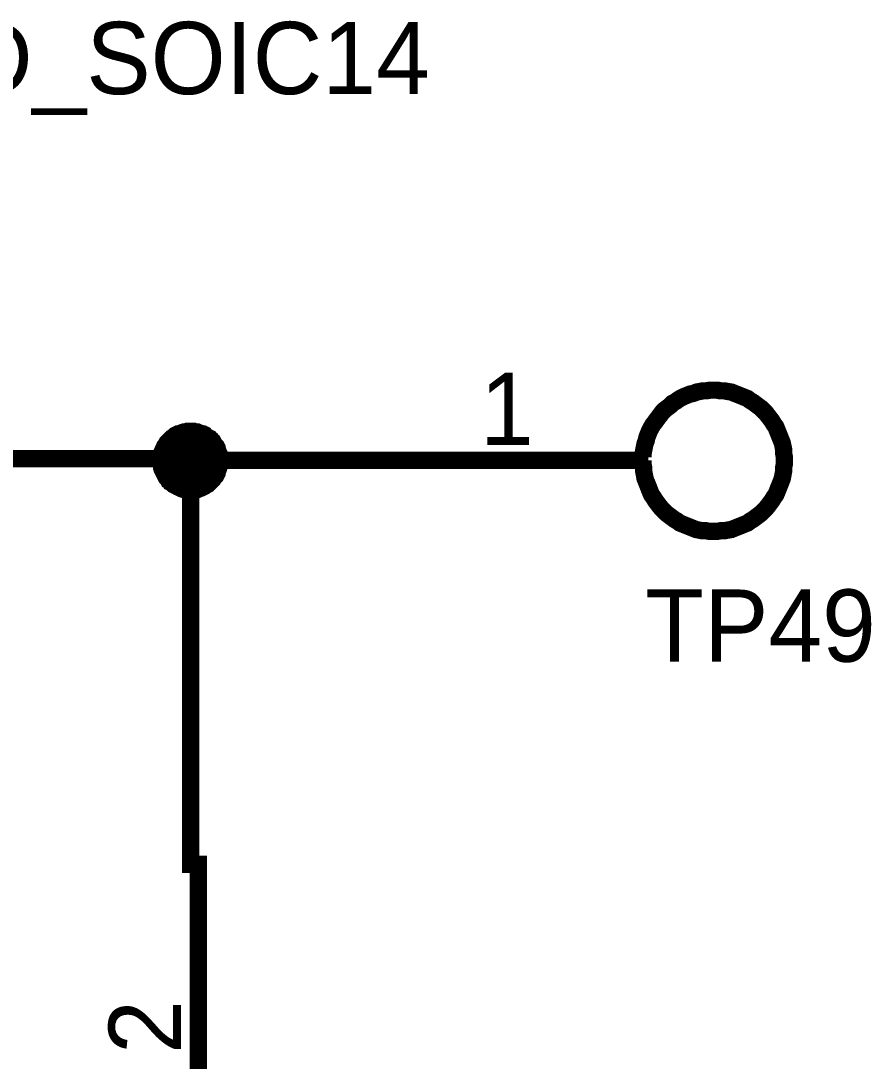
# Model space of a CAD drawing. Header units: millimetres. Extents: x 0 to 800, y 0 to 567.
# Drawn here: x 198.99 to 213.77, y 508.95 to 527.02 of the extents above; entities that cross this region are included whole.
import ezdxf

# ---------------------------------------------------------------- set-up
doc = ezdxf.new("R2010")
doc.units = ezdxf.units.MM
doc.layers.add('Sheet', color=255, linetype='Continuous')

msp = doc.modelspace()

# ---------------------------------------------------------------- linework, layer by layer
at = {"layer": 'Sheet'}
for points, const_width in [([(211.023, 520.603), (210.967, 520.603), (210.9, 520.592), (210.844, 520.592), (210.788, 520.581), (210.732, 520.57), (210.676, 520.547), (210.62, 520.536), (210.564, 520.514), (210.508, 520.491), (210.463, 520.469), (210.407, 520.435), (210.362, 520.402), (210.317, 520.379), (210.273, 520.335), (210.228, 520.301), (210.183, 520.267), (210.138, 520.223), (210.105, 520.178), (210.071, 520.133), (210.037, 520.088), (210.004, 520.043), (209.97, 519.999), (209.937, 519.943), (209.914, 519.898), (209.892, 519.842), (209.869, 519.786), (209.858, 519.73), (209.836, 519.674), (209.825, 519.618), (209.813, 519.562), (209.802, 519.495), (209.802, 519.439)], 0.3), ([(212.255, 519.383), (212.255, 519.45), (212.244, 519.506), (212.244, 519.573), (212.233, 519.629), (212.221, 519.685), (212.199, 519.741), (212.177, 519.797), (212.154, 519.853), (212.132, 519.909), (212.109, 519.965), (212.076, 520.01), (212.042, 520.066), (212.009, 520.111), (211.975, 520.155), (211.941, 520.2), (211.897, 520.245), (211.852, 520.29), (211.807, 520.323), (211.762, 520.357), (211.717, 520.391), (211.661, 520.424), (211.617, 520.458), (211.561, 520.48), (211.505, 520.503), (211.449, 520.525), (211.393, 520.547), (211.337, 520.57), (211.269, 520.581), (211.213, 520.592), (211.146, 520.592), (211.09, 520.603), (211.023, 520.603)], 0.3), ([(201.425, 519.383), (201.425, 519.405), (201.425, 519.439), (201.436, 519.461), (201.436, 519.483), (201.436, 519.506), (201.447, 519.528), (201.459, 519.562), (201.47, 519.584), (201.481, 519.607), (201.492, 519.629), (201.503, 519.64), (201.515, 519.663), (201.526, 519.685), (201.548, 519.707), (201.559, 519.719), (201.582, 519.741), (201.593, 519.752), (201.615, 519.775), (201.638, 519.786), (201.649, 519.797), (201.671, 519.819), (201.694, 519.831), (201.716, 519.842), (201.739, 519.842), (201.761, 519.853), (201.783, 519.864), (201.817, 519.875), (201.839, 519.875), (201.862, 519.875), (201.884, 519.887), (201.918, 519.887), (201.94, 519.887)], 0.3), ([(201.425, 519.383), (201.425, 519.405), (201.425, 519.439), (201.436, 519.461), (201.436, 519.483), (201.436, 519.506), (201.447, 519.528), (201.459, 519.562), (201.47, 519.584), (201.481, 519.607), (201.492, 519.629), (201.503, 519.64), (201.515, 519.663), (201.526, 519.685), (201.548, 519.707), (201.559, 519.719), (201.582, 519.741), (201.593, 519.752), (201.615, 519.775), (201.638, 519.786), (201.649, 519.797), (201.671, 519.819), (201.694, 519.831), (201.716, 519.842), (201.739, 519.842), (201.761, 519.853), (201.783, 519.864), (201.817, 519.875), (201.839, 519.875), (201.862, 519.875), (201.884, 519.887), (201.918, 519.887), (201.94, 519.887)], 0.3), ([(201.425, 519.383), (201.425, 519.405), (201.425, 519.439), (201.436, 519.461), (201.436, 519.483), (201.436, 519.506), (201.447, 519.528), (201.459, 519.562), (201.47, 519.584), (201.481, 519.607), (201.492, 519.629), (201.503, 519.64), (201.515, 519.663), (201.526, 519.685), (201.548, 519.707), (201.559, 519.719), (201.582, 519.741), (201.593, 519.752), (201.615, 519.775), (201.638, 519.786), (201.649, 519.797), (201.671, 519.819), (201.694, 519.831), (201.716, 519.842), (201.739, 519.842), (201.761, 519.853), (201.783, 519.864), (201.817, 519.875), (201.839, 519.875), (201.862, 519.875), (201.884, 519.887), (201.918, 519.887), (201.94, 519.887)], 0.3), ([(201.425, 519.383), (201.425, 519.405), (201.425, 519.439), (201.436, 519.461), (201.436, 519.483), (201.436, 519.506), (201.447, 519.528), (201.459, 519.562), (201.47, 519.584), (201.481, 519.607), (201.492, 519.629), (201.503, 519.64), (201.515, 519.663), (201.526, 519.685), (201.548, 519.707), (201.559, 519.719), (201.582, 519.741), (201.593, 519.752), (201.615, 519.775), (201.638, 519.786), (201.649, 519.797), (201.671, 519.819), (201.694, 519.831), (201.716, 519.842), (201.739, 519.842), (201.761, 519.853), (201.783, 519.864), (201.817, 519.875), (201.839, 519.875), (201.862, 519.875), (201.884, 519.887), (201.918, 519.887), (201.94, 519.887)], 0.3), ([(201.425, 519.383), (201.425, 519.405), (201.425, 519.439), (201.436, 519.461), (201.436, 519.483), (201.436, 519.506), (201.447, 519.528), (201.459, 519.562), (201.47, 519.584), (201.481, 519.607), (201.492, 519.629), (201.503, 519.64), (201.515, 519.663), (201.526, 519.685), (201.548, 519.707), (201.559, 519.719), (201.582, 519.741), (201.593, 519.752), (201.615, 519.775), (201.638, 519.786), (201.649, 519.797), (201.671, 519.819), (201.694, 519.831), (201.716, 519.842), (201.739, 519.842), (201.761, 519.853), (201.783, 519.864), (201.817, 519.875), (201.839, 519.875), (201.862, 519.875), (201.884, 519.887), (201.918, 519.887), (201.94, 519.887)], 0.0991), ([(201.425, 519.383), (201.425, 519.405), (201.425, 519.439), (201.436, 519.461), (201.436, 519.483), (201.436, 519.506), (201.447, 519.528), (201.459, 519.562), (201.47, 519.584), (201.481, 519.607), (201.492, 519.629), (201.503, 519.64), (201.515, 519.663), (201.526, 519.685), (201.548, 519.707), (201.559, 519.719), (201.582, 519.741), (201.593, 519.752), (201.615, 519.775), (201.638, 519.786), (201.649, 519.797), (201.671, 519.819), (201.694, 519.831), (201.716, 519.842), (201.739, 519.842), (201.761, 519.853), (201.783, 519.864), (201.817, 519.875), (201.839, 519.875), (201.862, 519.875), (201.884, 519.887), (201.918, 519.887), (201.94, 519.887)], 0.0991), ([(201.425, 519.383), (201.425, 519.405), (201.425, 519.439), (201.436, 519.461), (201.436, 519.483), (201.436, 519.506), (201.447, 519.528), (201.459, 519.562), (201.47, 519.584), (201.481, 519.607), (201.492, 519.629), (201.503, 519.64), (201.515, 519.663), (201.526, 519.685), (201.548, 519.707), (201.559, 519.719), (201.582, 519.741), (201.593, 519.752), (201.615, 519.775), (201.638, 519.786), (201.649, 519.797), (201.671, 519.819), (201.694, 519.831), (201.716, 519.842), (201.739, 519.842), (201.761, 519.853), (201.783, 519.864), (201.817, 519.875), (201.839, 519.875), (201.862, 519.875), (201.884, 519.887), (201.918, 519.887), (201.94, 519.887)], 0.0991), ([(201.425, 519.383), (201.425, 519.405), (201.425, 519.439), (201.436, 519.461), (201.436, 519.483), (201.436, 519.506), (201.447, 519.528), (201.459, 519.562), (201.47, 519.584), (201.481, 519.607), (201.492, 519.629), (201.503, 519.64), (201.515, 519.663), (201.526, 519.685), (201.548, 519.707), (201.559, 519.719), (201.582, 519.741), (201.593, 519.752), (201.615, 519.775), (201.638, 519.786), (201.649, 519.797), (201.671, 519.819), (201.694, 519.831), (201.716, 519.842), (201.739, 519.842), (201.761, 519.853), (201.783, 519.864), (201.817, 519.875), (201.839, 519.875), (201.862, 519.875), (201.884, 519.887), (201.918, 519.887), (201.94, 519.887)], 0.0991), ([(201.94, 519.887), (201.94, 519.887)], 0.3), ([(201.94, 519.887), (201.963, 519.887), (201.996, 519.887), (202.019, 519.875), (202.041, 519.875), (202.063, 519.875), (202.086, 519.864), (202.119, 519.853), (202.142, 519.842), (202.164, 519.842), (202.187, 519.831), (202.198, 519.819), (202.22, 519.797), (202.243, 519.786), (202.265, 519.775), (202.276, 519.752), (202.299, 519.741), (202.31, 519.719), (202.332, 519.707), (202.343, 519.685), (202.355, 519.663), (202.377, 519.64), (202.388, 519.629), (202.399, 519.607), (202.399, 519.584), (202.411, 519.562), (202.422, 519.528), (202.433, 519.506), (202.433, 519.483), (202.433, 519.461), (202.444, 519.439), (202.444, 519.405), (202.444, 519.383)], 0.3), ([(201.94, 519.887), (201.94, 519.887)], 0.3), ([(201.94, 519.887), (201.963, 519.887), (201.996, 519.887), (202.019, 519.875), (202.041, 519.875), (202.063, 519.875), (202.086, 519.864), (202.119, 519.853), (202.142, 519.842), (202.164, 519.842), (202.187, 519.831), (202.198, 519.819), (202.22, 519.797), (202.243, 519.786), (202.265, 519.775), (202.276, 519.752), (202.299, 519.741), (202.31, 519.719), (202.332, 519.707), (202.343, 519.685), (202.355, 519.663), (202.377, 519.64), (202.388, 519.629), (202.399, 519.607), (202.399, 519.584), (202.411, 519.562), (202.422, 519.528), (202.433, 519.506), (202.433, 519.483), (202.433, 519.461), (202.444, 519.439), (202.444, 519.405), (202.444, 519.383)], 0.3), ([(201.94, 519.887), (201.94, 519.887)], 0.3), ([(201.94, 519.887), (201.963, 519.887), (201.996, 519.887), (202.019, 519.875), (202.041, 519.875), (202.063, 519.875), (202.086, 519.864), (202.119, 519.853), (202.142, 519.842), (202.164, 519.842), (202.187, 519.831), (202.198, 519.819), (202.22, 519.797), (202.243, 519.786), (202.265, 519.775), (202.276, 519.752), (202.299, 519.741), (202.31, 519.719), (202.332, 519.707), (202.343, 519.685), (202.355, 519.663), (202.377, 519.64), (202.388, 519.629), (202.399, 519.607), (202.399, 519.584), (202.411, 519.562), (202.422, 519.528), (202.433, 519.506), (202.433, 519.483), (202.433, 519.461), (202.444, 519.439), (202.444, 519.405), (202.444, 519.383)], 0.3), ([(201.94, 519.887), (201.94, 519.887)], 0.3), ([(201.94, 519.887), (201.963, 519.887), (201.996, 519.887), (202.019, 519.875), (202.041, 519.875), (202.063, 519.875), (202.086, 519.864), (202.119, 519.853), (202.142, 519.842), (202.164, 519.842), (202.187, 519.831), (202.198, 519.819), (202.22, 519.797), (202.243, 519.786), (202.265, 519.775), (202.276, 519.752), (202.299, 519.741), (202.31, 519.719), (202.332, 519.707), (202.343, 519.685), (202.355, 519.663), (202.377, 519.64), (202.388, 519.629), (202.399, 519.607), (202.399, 519.584), (202.411, 519.562), (202.422, 519.528), (202.433, 519.506), (202.433, 519.483), (202.433, 519.461), (202.444, 519.439), (202.444, 519.405), (202.444, 519.383)], 0.3), ([(201.94, 519.887), (201.94, 519.887)], 0.0991), ([(201.94, 519.887), (201.963, 519.887), (201.996, 519.887), (202.019, 519.875), (202.041, 519.875), (202.063, 519.875), (202.086, 519.864), (202.119, 519.853), (202.142, 519.842), (202.164, 519.842), (202.187, 519.831), (202.198, 519.819), (202.22, 519.797), (202.243, 519.786), (202.265, 519.775), (202.276, 519.752), (202.299, 519.741), (202.31, 519.719), (202.332, 519.707), (202.343, 519.685), (202.355, 519.663), (202.377, 519.64), (202.388, 519.629), (202.399, 519.607), (202.399, 519.584), (202.411, 519.562), (202.422, 519.528), (202.433, 519.506), (202.433, 519.483), (202.433, 519.461), (202.444, 519.439), (202.444, 519.405), (202.444, 519.383)], 0.0991), ([(201.94, 519.887), (201.94, 519.887)], 0.0991), ([(201.94, 519.887), (201.963, 519.887), (201.996, 519.887), (202.019, 519.875), (202.041, 519.875), (202.063, 519.875), (202.086, 519.864), (202.119, 519.853), (202.142, 519.842), (202.164, 519.842), (202.187, 519.831), (202.198, 519.819), (202.22, 519.797), (202.243, 519.786), (202.265, 519.775), (202.276, 519.752), (202.299, 519.741), (202.31, 519.719), (202.332, 519.707), (202.343, 519.685), (202.355, 519.663), (202.377, 519.64), (202.388, 519.629), (202.399, 519.607), (202.399, 519.584), (202.411, 519.562), (202.422, 519.528), (202.433, 519.506), (202.433, 519.483), (202.433, 519.461), (202.444, 519.439), (202.444, 519.405), (202.444, 519.383)], 0.0991), ([(201.94, 519.887), (201.94, 519.887)], 0.0991), ([(201.94, 519.887), (201.963, 519.887), (201.996, 519.887), (202.019, 519.875), (202.041, 519.875), (202.063, 519.875), (202.086, 519.864), (202.119, 519.853), (202.142, 519.842), (202.164, 519.842), (202.187, 519.831), (202.198, 519.819), (202.22, 519.797), (202.243, 519.786), (202.265, 519.775), (202.276, 519.752), (202.299, 519.741), (202.31, 519.719), (202.332, 519.707), (202.343, 519.685), (202.355, 519.663), (202.377, 519.64), (202.388, 519.629), (202.399, 519.607), (202.399, 519.584), (202.411, 519.562), (202.422, 519.528), (202.433, 519.506), (202.433, 519.483), (202.433, 519.461), (202.444, 519.439), (202.444, 519.405), (202.444, 519.383)], 0.0991), ([(201.94, 519.887), (201.94, 519.887)], 0.0991), ([(201.94, 519.887), (201.963, 519.887), (201.996, 519.887), (202.019, 519.875), (202.041, 519.875), (202.063, 519.875), (202.086, 519.864), (202.119, 519.853), (202.142, 519.842), (202.164, 519.842), (202.187, 519.831), (202.198, 519.819), (202.22, 519.797), (202.243, 519.786), (202.265, 519.775), (202.276, 519.752), (202.299, 519.741), (202.31, 519.719), (202.332, 519.707), (202.343, 519.685), (202.355, 519.663), (202.377, 519.64), (202.388, 519.629), (202.399, 519.607), (202.399, 519.584), (202.411, 519.562), (202.422, 519.528), (202.433, 519.506), (202.433, 519.483), (202.433, 519.461), (202.444, 519.439), (202.444, 519.405), (202.444, 519.383)], 0.0991), ([(206.386, 519.383), (201.94, 519.383), (201.94, 519.416), (189.173, 519.416), (189.173, 519.226), (189.173, 519.17)], 0.3), ([(201.94, 518.867), (201.918, 518.867), (201.884, 518.867), (201.862, 518.879), (201.839, 518.879), (201.817, 518.879), (201.783, 518.89), (201.761, 518.901), (201.739, 518.912), (201.716, 518.923), (201.694, 518.935), (201.671, 518.946), (201.649, 518.957), (201.638, 518.968), (201.615, 518.991), (201.593, 519.002), (201.582, 519.024), (201.559, 519.035), (201.548, 519.058), (201.526, 519.08), (201.515, 519.091), (201.503, 519.114), (201.492, 519.136), (201.481, 519.159), (201.47, 519.181), (201.459, 519.203), (201.447, 519.226), (201.436, 519.259), (201.436, 519.282), (201.436, 519.304), (201.425, 519.327), (201.425, 519.36), (201.425, 519.383)], 0.3), ([(201.425, 519.383), (201.425, 519.383)], 0.3), ([(201.94, 518.867), (201.918, 518.867), (201.884, 518.867), (201.862, 518.879), (201.839, 518.879), (201.817, 518.879), (201.783, 518.89), (201.761, 518.901), (201.739, 518.912), (201.716, 518.923), (201.694, 518.935), (201.671, 518.946), (201.649, 518.957), (201.638, 518.968), (201.615, 518.991), (201.593, 519.002), (201.582, 519.024), (201.559, 519.035), (201.548, 519.058), (201.526, 519.08), (201.515, 519.091), (201.503, 519.114), (201.492, 519.136), (201.481, 519.159), (201.47, 519.181), (201.459, 519.203), (201.447, 519.226), (201.436, 519.259), (201.436, 519.282), (201.436, 519.304), (201.425, 519.327), (201.425, 519.36), (201.425, 519.383)], 0.3), ([(201.425, 519.383), (201.425, 519.383)], 0.3), ([(201.94, 518.867), (201.918, 518.867), (201.884, 518.867), (201.862, 518.879), (201.839, 518.879), (201.817, 518.879), (201.783, 518.89), (201.761, 518.901), (201.739, 518.912), (201.716, 518.923), (201.694, 518.935), (201.671, 518.946), (201.649, 518.957), (201.638, 518.968), (201.615, 518.991), (201.593, 519.002), (201.582, 519.024), (201.559, 519.035), (201.548, 519.058), (201.526, 519.08), (201.515, 519.091), (201.503, 519.114), (201.492, 519.136), (201.481, 519.159), (201.47, 519.181), (201.459, 519.203), (201.447, 519.226), (201.436, 519.259), (201.436, 519.282), (201.436, 519.304), (201.425, 519.327), (201.425, 519.36), (201.425, 519.383)], 0.3), ([(201.425, 519.383), (201.425, 519.383)], 0.3), ([(201.94, 518.867), (201.918, 518.867), (201.884, 518.867), (201.862, 518.879), (201.839, 518.879), (201.817, 518.879), (201.783, 518.89), (201.761, 518.901), (201.739, 518.912), (201.716, 518.923), (201.694, 518.935), (201.671, 518.946), (201.649, 518.957), (201.638, 518.968), (201.615, 518.991), (201.593, 519.002), (201.582, 519.024), (201.559, 519.035), (201.548, 519.058), (201.526, 519.08), (201.515, 519.091), (201.503, 519.114), (201.492, 519.136), (201.481, 519.159), (201.47, 519.181), (201.459, 519.203), (201.447, 519.226), (201.436, 519.259), (201.436, 519.282), (201.436, 519.304), (201.425, 519.327), (201.425, 519.36), (201.425, 519.383)], 0.3), ([(201.425, 519.383), (201.425, 519.383)], 0.3), ([(201.94, 518.867), (201.918, 518.867), (201.884, 518.867), (201.862, 518.879), (201.839, 518.879), (201.817, 518.879), (201.783, 518.89), (201.761, 518.901), (201.739, 518.912), (201.716, 518.923), (201.694, 518.935), (201.671, 518.946), (201.649, 518.957), (201.638, 518.968), (201.615, 518.991), (201.593, 519.002), (201.582, 519.024), (201.559, 519.035), (201.548, 519.058), (201.526, 519.08), (201.515, 519.091), (201.503, 519.114), (201.492, 519.136), (201.481, 519.159), (201.47, 519.181), (201.459, 519.203), (201.447, 519.226), (201.436, 519.259), (201.436, 519.282), (201.436, 519.304), (201.425, 519.327), (201.425, 519.36), (201.425, 519.383)], 0.0991), ([(201.425, 519.383), (201.425, 519.383)], 0.0991), ([(201.94, 518.867), (201.918, 518.867), (201.884, 518.867), (201.862, 518.879), (201.839, 518.879), (201.817, 518.879), (201.783, 518.89), (201.761, 518.901), (201.739, 518.912), (201.716, 518.923), (201.694, 518.935), (201.671, 518.946), (201.649, 518.957), (201.638, 518.968), (201.615, 518.991), (201.593, 519.002), (201.582, 519.024), (201.559, 519.035), (201.548, 519.058), (201.526, 519.08), (201.515, 519.091), (201.503, 519.114), (201.492, 519.136), (201.481, 519.159), (201.47, 519.181), (201.459, 519.203), (201.447, 519.226), (201.436, 519.259), (201.436, 519.282), (201.436, 519.304), (201.425, 519.327), (201.425, 519.36), (201.425, 519.383)], 0.0991), ([(201.425, 519.383), (201.425, 519.383)], 0.0991), ([(201.94, 518.867), (201.918, 518.867), (201.884, 518.867), (201.862, 518.879), (201.839, 518.879), (201.817, 518.879), (201.783, 518.89), (201.761, 518.901), (201.739, 518.912), (201.716, 518.923), (201.694, 518.935), (201.671, 518.946), (201.649, 518.957), (201.638, 518.968), (201.615, 518.991), (201.593, 519.002), (201.582, 519.024), (201.559, 519.035), (201.548, 519.058), (201.526, 519.08), (201.515, 519.091), (201.503, 519.114), (201.492, 519.136), (201.481, 519.159), (201.47, 519.181), (201.459, 519.203), (201.447, 519.226), (201.436, 519.259), (201.436, 519.282), (201.436, 519.304), (201.425, 519.327), (201.425, 519.36), (201.425, 519.383)], 0.0991), ([(201.425, 519.383), (201.425, 519.383)], 0.0991), ([(201.94, 518.867), (201.918, 518.867), (201.884, 518.867), (201.862, 518.879), (201.839, 518.879), (201.817, 518.879), (201.783, 518.89), (201.761, 518.901), (201.739, 518.912), (201.716, 518.923), (201.694, 518.935), (201.671, 518.946), (201.649, 518.957), (201.638, 518.968), (201.615, 518.991), (201.593, 519.002), (201.582, 519.024), (201.559, 519.035), (201.548, 519.058), (201.526, 519.08), (201.515, 519.091), (201.503, 519.114), (201.492, 519.136), (201.481, 519.159), (201.47, 519.181), (201.459, 519.203), (201.447, 519.226), (201.436, 519.259), (201.436, 519.282), (201.436, 519.304), (201.425, 519.327), (201.425, 519.36), (201.425, 519.383)], 0.0991), ([(201.425, 519.383), (201.425, 519.383)], 0.0991), ([(201.94, 519.383), (201.94, 512.372), (202.075, 512.372), (202.075, 512.114)], 0.3), ([(202.444, 519.383), (202.444, 519.36), (202.444, 519.327), (202.433, 519.304), (202.433, 519.282), (202.433, 519.259), (202.422, 519.226), (202.411, 519.203), (202.399, 519.181), (202.399, 519.159), (202.388, 519.136), (202.377, 519.114), (202.355, 519.091), (202.343, 519.08), (202.332, 519.058), (202.31, 519.035), (202.299, 519.024), (202.276, 519.002), (202.265, 518.991), (202.243, 518.968), (202.22, 518.957), (202.198, 518.946), (202.187, 518.935), (202.164, 518.923), (202.142, 518.912), (202.119, 518.901), (202.086, 518.89), (202.063, 518.879), (202.041, 518.879), (202.019, 518.879), (201.996, 518.867), (201.963, 518.867), (201.94, 518.867)], 0.3), ([(202.444, 519.383), (202.444, 519.36), (202.444, 519.327), (202.433, 519.304), (202.433, 519.282), (202.433, 519.259), (202.422, 519.226), (202.411, 519.203), (202.399, 519.181), (202.399, 519.159), (202.388, 519.136), (202.377, 519.114), (202.355, 519.091), (202.343, 519.08), (202.332, 519.058), (202.31, 519.035), (202.299, 519.024), (202.276, 519.002), (202.265, 518.991), (202.243, 518.968), (202.22, 518.957), (202.198, 518.946), (202.187, 518.935), (202.164, 518.923), (202.142, 518.912), (202.119, 518.901), (202.086, 518.89), (202.063, 518.879), (202.041, 518.879), (202.019, 518.879), (201.996, 518.867), (201.963, 518.867), (201.94, 518.867)], 0.3), ([(202.444, 519.383), (202.444, 519.36), (202.444, 519.327), (202.433, 519.304), (202.433, 519.282), (202.433, 519.259), (202.422, 519.226), (202.411, 519.203), (202.399, 519.181), (202.399, 519.159), (202.388, 519.136), (202.377, 519.114), (202.355, 519.091), (202.343, 519.08), (202.332, 519.058), (202.31, 519.035), (202.299, 519.024), (202.276, 519.002), (202.265, 518.991), (202.243, 518.968), (202.22, 518.957), (202.198, 518.946), (202.187, 518.935), (202.164, 518.923), (202.142, 518.912), (202.119, 518.901), (202.086, 518.89), (202.063, 518.879), (202.041, 518.879), (202.019, 518.879), (201.996, 518.867), (201.963, 518.867), (201.94, 518.867)], 0.3), ([(202.444, 519.383), (202.444, 519.36), (202.444, 519.327), (202.433, 519.304), (202.433, 519.282), (202.433, 519.259), (202.422, 519.226), (202.411, 519.203), (202.399, 519.181), (202.399, 519.159), (202.388, 519.136), (202.377, 519.114), (202.355, 519.091), (202.343, 519.08), (202.332, 519.058), (202.31, 519.035), (202.299, 519.024), (202.276, 519.002), (202.265, 518.991), (202.243, 518.968), (202.22, 518.957), (202.198, 518.946), (202.187, 518.935), (202.164, 518.923), (202.142, 518.912), (202.119, 518.901), (202.086, 518.89), (202.063, 518.879), (202.041, 518.879), (202.019, 518.879), (201.996, 518.867), (201.963, 518.867), (201.94, 518.867)], 0.3), ([(202.444, 519.383), (202.444, 519.36), (202.444, 519.327), (202.433, 519.304), (202.433, 519.282), (202.433, 519.259), (202.422, 519.226), (202.411, 519.203), (202.399, 519.181), (202.399, 519.159), (202.388, 519.136), (202.377, 519.114), (202.355, 519.091), (202.343, 519.08), (202.332, 519.058), (202.31, 519.035), (202.299, 519.024), (202.276, 519.002), (202.265, 518.991), (202.243, 518.968), (202.22, 518.957), (202.198, 518.946), (202.187, 518.935), (202.164, 518.923), (202.142, 518.912), (202.119, 518.901), (202.086, 518.89), (202.063, 518.879), (202.041, 518.879), (202.019, 518.879), (201.996, 518.867), (201.963, 518.867), (201.94, 518.867)], 0.0991), ([(202.444, 519.383), (202.444, 519.36), (202.444, 519.327), (202.433, 519.304), (202.433, 519.282), (202.433, 519.259), (202.422, 519.226), (202.411, 519.203), (202.399, 519.181), (202.399, 519.159), (202.388, 519.136), (202.377, 519.114), (202.355, 519.091), (202.343, 519.08), (202.332, 519.058), (202.31, 519.035), (202.299, 519.024), (202.276, 519.002), (202.265, 518.991), (202.243, 518.968), (202.22, 518.957), (202.198, 518.946), (202.187, 518.935), (202.164, 518.923), (202.142, 518.912), (202.119, 518.901), (202.086, 518.89), (202.063, 518.879), (202.041, 518.879), (202.019, 518.879), (201.996, 518.867), (201.963, 518.867), (201.94, 518.867)], 0.0991), ([(202.444, 519.383), (202.444, 519.36), (202.444, 519.327), (202.433, 519.304), (202.433, 519.282), (202.433, 519.259), (202.422, 519.226), (202.411, 519.203), (202.399, 519.181), (202.399, 519.159), (202.388, 519.136), (202.377, 519.114), (202.355, 519.091), (202.343, 519.08), (202.332, 519.058), (202.31, 519.035), (202.299, 519.024), (202.276, 519.002), (202.265, 518.991), (202.243, 518.968), (202.22, 518.957), (202.198, 518.946), (202.187, 518.935), (202.164, 518.923), (202.142, 518.912), (202.119, 518.901), (202.086, 518.89), (202.063, 518.879), (202.041, 518.879), (202.019, 518.879), (201.996, 518.867), (201.963, 518.867), (201.94, 518.867)], 0.0991), ([(202.444, 519.383), (202.444, 519.36), (202.444, 519.327), (202.433, 519.304), (202.433, 519.282), (202.433, 519.259), (202.422, 519.226), (202.411, 519.203), (202.399, 519.181), (202.399, 519.159), (202.388, 519.136), (202.377, 519.114), (202.355, 519.091), (202.343, 519.08), (202.332, 519.058), (202.31, 519.035), (202.299, 519.024), (202.276, 519.002), (202.265, 518.991), (202.243, 518.968), (202.22, 518.957), (202.198, 518.946), (202.187, 518.935), (202.164, 518.923), (202.142, 518.912), (202.119, 518.901), (202.086, 518.89), (202.063, 518.879), (202.041, 518.879), (202.019, 518.879), (201.996, 518.867), (201.963, 518.867), (201.94, 518.867)], 0.0991), ([(202.444, 519.383), (202.444, 519.383), (202.444, 519.383), (202.444, 519.383), (202.444, 519.383), (202.444, 519.383), (202.444, 519.383), (202.444, 519.383), (202.444, 519.383), (202.444, 519.383), (202.444, 519.383), (202.444, 519.383), (202.444, 519.383), (202.444, 519.383), (202.444, 519.383), (202.444, 519.383), (202.444, 519.383), (202.444, 519.383), (202.444, 519.383), (202.444, 519.383), (202.444, 519.383), (202.444, 519.383), (202.444, 519.383), (202.444, 519.383), (202.444, 519.383), (202.444, 519.383), (202.444, 519.383), (202.444, 519.383), (202.444, 519.383), (202.444, 519.383), (202.444, 519.383), (202.444, 519.383), (202.444, 519.383)], 0.3), ([(202.444, 519.383), (202.444, 519.383)], 0.3), ([(202.444, 519.383), (202.444, 519.383), (202.444, 519.383), (202.444, 519.383), (202.444, 519.383), (202.444, 519.383), (202.444, 519.383), (202.444, 519.383), (202.444, 519.383), (202.444, 519.383), (202.444, 519.383), (202.444, 519.383), (202.444, 519.383), (202.444, 519.383), (202.444, 519.383), (202.444, 519.383), (202.444, 519.383), (202.444, 519.383), (202.444, 519.383), (202.444, 519.383), (202.444, 519.383), (202.444, 519.383), (202.444, 519.383), (202.444, 519.383), (202.444, 519.383), (202.444, 519.383), (202.444, 519.383), (202.444, 519.383), (202.444, 519.383), (202.444, 519.383), (202.444, 519.383), (202.444, 519.383), (202.444, 519.383)], 0.3), ([(202.444, 519.383), (202.444, 519.383)], 0.3), ([(202.444, 519.383), (202.444, 519.383), (202.444, 519.383), (202.444, 519.383), (202.444, 519.383), (202.444, 519.383), (202.444, 519.383), (202.444, 519.383), (202.444, 519.383), (202.444, 519.383), (202.444, 519.383), (202.444, 519.383), (202.444, 519.383), (202.444, 519.383), (202.444, 519.383), (202.444, 519.383), (202.444, 519.383), (202.444, 519.383), (202.444, 519.383), (202.444, 519.383), (202.444, 519.383), (202.444, 519.383), (202.444, 519.383), (202.444, 519.383), (202.444, 519.383), (202.444, 519.383), (202.444, 519.383), (202.444, 519.383), (202.444, 519.383), (202.444, 519.383), (202.444, 519.383), (202.444, 519.383), (202.444, 519.383)], 0.3), ([(202.444, 519.383), (202.444, 519.383)], 0.3), ([(202.444, 519.383), (202.444, 519.383), (202.444, 519.383), (202.444, 519.383), (202.444, 519.383), (202.444, 519.383), (202.444, 519.383), (202.444, 519.383), (202.444, 519.383), (202.444, 519.383), (202.444, 519.383), (202.444, 519.383), (202.444, 519.383), (202.444, 519.383), (202.444, 519.383), (202.444, 519.383), (202.444, 519.383), (202.444, 519.383), (202.444, 519.383), (202.444, 519.383), (202.444, 519.383), (202.444, 519.383), (202.444, 519.383), (202.444, 519.383), (202.444, 519.383), (202.444, 519.383), (202.444, 519.383), (202.444, 519.383), (202.444, 519.383), (202.444, 519.383), (202.444, 519.383), (202.444, 519.383), (202.444, 519.383)], 0.3), ([(202.444, 519.383), (202.444, 519.383)], 0.3), ([(202.444, 519.383), (202.444, 519.383), (202.444, 519.383), (202.444, 519.383), (202.444, 519.383), (202.444, 519.383), (202.444, 519.383), (202.444, 519.383), (202.444, 519.383), (202.444, 519.383), (202.444, 519.383), (202.444, 519.383), (202.444, 519.383), (202.444, 519.383), (202.444, 519.383), (202.444, 519.383), (202.444, 519.383), (202.444, 519.383), (202.444, 519.383), (202.444, 519.383), (202.444, 519.383), (202.444, 519.383), (202.444, 519.383), (202.444, 519.383), (202.444, 519.383), (202.444, 519.383), (202.444, 519.383), (202.444, 519.383), (202.444, 519.383), (202.444, 519.383), (202.444, 519.383), (202.444, 519.383), (202.444, 519.383)], 0.0991), ([(202.444, 519.383), (202.444, 519.383)], 0.0991), ([(202.444, 519.383), (202.444, 519.383), (202.444, 519.383), (202.444, 519.383), (202.444, 519.383), (202.444, 519.383), (202.444, 519.383), (202.444, 519.383), (202.444, 519.383), (202.444, 519.383), (202.444, 519.383), (202.444, 519.383), (202.444, 519.383), (202.444, 519.383), (202.444, 519.383), (202.444, 519.383), (202.444, 519.383), (202.444, 519.383), (202.444, 519.383), (202.444, 519.383), (202.444, 519.383), (202.444, 519.383), (202.444, 519.383), (202.444, 519.383), (202.444, 519.383), (202.444, 519.383), (202.444, 519.383), (202.444, 519.383), (202.444, 519.383), (202.444, 519.383), (202.444, 519.383), (202.444, 519.383), (202.444, 519.383)], 0.0991), ([(202.444, 519.383), (202.444, 519.383)], 0.0991), ([(202.444, 519.383), (202.444, 519.383), (202.444, 519.383), (202.444, 519.383), (202.444, 519.383), (202.444, 519.383), (202.444, 519.383), (202.444, 519.383), (202.444, 519.383), (202.444, 519.383), (202.444, 519.383), (202.444, 519.383), (202.444, 519.383), (202.444, 519.383), (202.444, 519.383), (202.444, 519.383), (202.444, 519.383), (202.444, 519.383), (202.444, 519.383), (202.444, 519.383), (202.444, 519.383), (202.444, 519.383), (202.444, 519.383), (202.444, 519.383), (202.444, 519.383), (202.444, 519.383), (202.444, 519.383), (202.444, 519.383), (202.444, 519.383), (202.444, 519.383), (202.444, 519.383), (202.444, 519.383), (202.444, 519.383)], 0.0991), ([(202.444, 519.383), (202.444, 519.383)], 0.0991), ([(202.444, 519.383), (202.444, 519.383), (202.444, 519.383), (202.444, 519.383), (202.444, 519.383), (202.444, 519.383), (202.444, 519.383), (202.444, 519.383), (202.444, 519.383), (202.444, 519.383), (202.444, 519.383), (202.444, 519.383), (202.444, 519.383), (202.444, 519.383), (202.444, 519.383), (202.444, 519.383), (202.444, 519.383), (202.444, 519.383), (202.444, 519.383), (202.444, 519.383), (202.444, 519.383), (202.444, 519.383), (202.444, 519.383), (202.444, 519.383), (202.444, 519.383), (202.444, 519.383), (202.444, 519.383), (202.444, 519.383), (202.444, 519.383), (202.444, 519.383), (202.444, 519.383), (202.444, 519.383), (202.444, 519.383)], 0.0991), ([(202.444, 519.383), (202.444, 519.383)], 0.0991), ([(209.892, 519.383), (206.386, 519.383)], 0.3), ([(209.802, 519.383), (209.802, 519.315), (209.813, 519.259), (209.813, 519.192), (209.825, 519.136), (209.836, 519.069), (209.858, 519.013), (209.881, 518.957), (209.903, 518.901), (209.925, 518.845), (209.948, 518.789), (209.981, 518.744), (210.015, 518.688), (210.049, 518.643), (210.082, 518.599), (210.116, 518.554), (210.161, 518.509), (210.205, 518.464), (210.25, 518.431), (210.295, 518.397), (210.34, 518.363), (210.396, 518.33), (210.441, 518.296), (210.497, 518.274), (210.553, 518.251), (210.609, 518.229), (210.665, 518.207), (210.721, 518.184), (210.777, 518.173), (210.833, 518.162), (210.9, 518.162), (210.956, 518.151), (211.023, 518.151)], 0.3), ([(211.023, 518.151), (211.09, 518.151), (211.146, 518.162), (211.213, 518.162), (211.269, 518.173), (211.337, 518.184), (211.393, 518.207), (211.449, 518.229), (211.505, 518.251), (211.561, 518.274), (211.617, 518.296), (211.661, 518.33), (211.717, 518.363), (211.762, 518.397), (211.807, 518.431), (211.852, 518.464), (211.897, 518.509), (211.941, 518.554), (211.975, 518.599), (212.009, 518.643), (212.042, 518.688), (212.076, 518.744), (212.109, 518.789), (212.132, 518.845), (212.154, 518.901), (212.177, 518.957), (212.199, 519.013), (212.221, 519.069), (212.233, 519.136), (212.244, 519.192), (212.244, 519.259), (212.255, 519.315), (212.255, 519.383)], 0.3), ([(202.075, 507.041), (202.075, 512.114)], 0.3)]:
    msp.add_lwpolyline(points, dxfattribs=dict(at, const_width=const_width))
at = {"layer": 'Sheet', "const_width": 0.508}
msp.add_lwpolyline([(201.676, 519.39, 1), (202.184, 519.39, 1)], format="xyb", close=True, dxfattribs=at)

# ---------------------------------------------------------------- texts
at = {"layer": 'Sheet'}
for s, height, p in [('LM324AD_SOIC14', 1.25433, (191.737, 525.744)), ('1', 1.254, (206.969, 519.651)), ('TP49', 1.2543, (209.836, 515.888))]:
    msp.add_text(s, height=height, dxfattribs=at).set_placement(p)
msp.add_text('2', height=1.254, rotation=90, dxfattribs=at).set_placement((201.772, 509.079))

doc.saveas('drawing.dxf')
